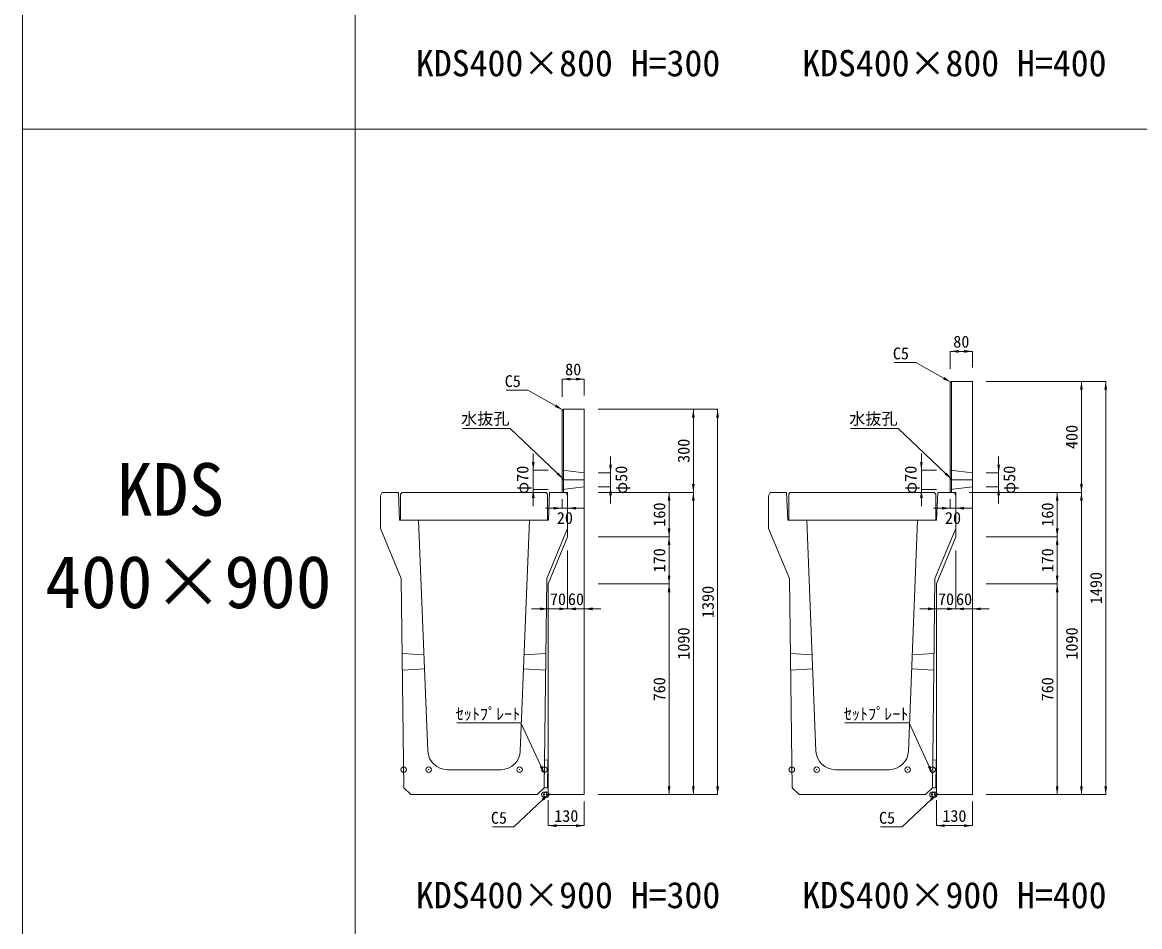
# Model space of a CAD drawing. Units: millimetres at full size, sheet at 1:40. Extents: x 172874 to 199766, y 869448 to 902797.
# Drawn here: x 172874 to 176905, y 872673 to 875934 of the extents above; entities that cross this region are included whole.
import ezdxf
from ezdxf.enums import TextEntityAlignment as Align

# ---------------------------------------------------------------- set-up
doc = ezdxf.new("R2010")
doc.units = ezdxf.units.MM
doc.header["$LTSCALE"] = 40
doc.header["$PDMODE"] = 32
doc.header["$PDSIZE"] = 20
for name, pattern in [('DASHED', [7.5, 6, -1.5]), ('USER1', [28.575, 19.05, -3.175, 3.175, -3.175]), ('USER2', [4.7625, 3.175, -1.5875])]:
    doc.linetypes.add(name, pattern=pattern)
for name, color, linetype, lineweight in [('セットプレート', 3, 'Continuous', 13), ('パネックスKDS', 2, 'Continuous', 13), ('図枠', 5, 'Continuous', 13), ('寸法線', 7, 'Continuous', 13), ('引出線', 4, 'Continuous', 13), ('本体', 2, 'Continuous', 13), ('補助線', 8, 'Continuous', 13)]:
    doc.layers.add(name, color=color, linetype=linetype, lineweight=lineweight)
doc.layers.add('文字', color=7, linetype='Continuous')
doc.styles.add('ＭＳ ゴシック', font='')
doc.styles.get('ＭＳ ゴシック').set_extended_font_data('MS Gothic')

# ---------------------------------------------------------------- blocks, each defined once
blk = doc.blocks.new('filled_arrow')
at = {"color": 0, "linetype": 'Continuous', "lineweight": -2}
blk.add_solid([(7.5, 1.25), (0, 0), (7.5, -1.25)], dxfattribs=at)

msp = doc.modelspace()

# ---------------------------------------------------------------- linework, layer by layer
at = {"layer": 'セットプレート'}
for points in [[(174756.99, 873173.73), (174768.99, 873173.58), (174770.22, 873273.57), (174758.22, 873273.72)], [(176156.99, 873173.73), (176168.99, 873173.58), (176170.22, 873273.57), (176158.22, 873273.72)]]:
    msp.add_lwpolyline(points, close=True, dxfattribs=at)
at = {"layer": 'パネックスKDS'}
for p, q in [((176221.29, 874633.73), (176226.29, 874638.73)), ((176226.29, 874638.73), (176301.29, 874638.73)), ((176301.29, 873148.73), (176301.29, 874638.73)), ((176221.29, 874238.73), (176221.29, 874633.73)), ((174821.29, 874533.73), (174826.29, 874538.73)), ((174821.29, 874238.73), (174821.29, 874533.73)), ((174826.29, 874538.73), (174901.29, 874538.73)), ((174901.29, 873148.73), (174901.29, 874538.73)), ((174821.29, 874238.73), (174841.29, 874238.73)), ((174841.29, 874078.73), (174841.29, 874238.73)), ((176221.29, 874238.73), (176241.29, 874238.73)), ((176241.29, 874078.73), (176241.29, 874238.73)), ((174841.29, 874078.73), (174771.29, 873908.73)), ((176241.29, 874078.73), (176171.29, 873908.73)), ((174771.29, 873153.73), (174771.29, 873908.73)), ((176171.29, 873153.73), (176171.29, 873908.73)), ((174771.29, 873153.73), (174776.29, 873148.73)), ((174776.29, 873148.73), (174901.29, 873148.73)), ((176171.29, 873153.73), (176176.29, 873148.73)), ((176176.29, 873148.73), (176301.29, 873148.73))]:
    msp.add_line(p, q, dxfattribs=at)
at = {"layer": 'パネックスKDS', "lineweight": 5}
for p, q in [((176226.29, 874238.73), (176226.29, 874638.73)), ((174826.29, 874238.73), (174826.29, 874538.73))]:
    msp.add_line(p, q, dxfattribs=at)
at = {"layer": 'パネックスKDS', "linetype": 'DASHED', "lineweight": 9}
for p, q in [((174821.29, 874318.73), (174901.29, 874308.73)), ((176221.29, 874318.73), (176301.29, 874308.73)), ((174821.29, 874248.73), (174901.29, 874258.73)), ((176221.29, 874248.73), (176301.29, 874258.73))]:
    msp.add_line(p, q, dxfattribs=at)
at = {"layer": '図枠'}
for p, q in [((172874.21, 884548.33), (172874.21, 869448.33)), ((174074.21, 884548.33), (174074.21, 869448.33)), ((172874.21, 875548.33), (185274.21, 875548.33)), ((172874.21, 875548.33), (185274.21, 875548.33))]:
    msp.add_line(p, q, dxfattribs=at)
at = {"layer": '寸法線'}
for p, q in [((176221.29, 874747.28), (176301.29, 874747.28)), ((176221.29, 874683.73), (176221.29, 874747.28)), ((176301.29, 874688.73), (176301.29, 874747.28)), ((174821.29, 874647.28), (174901.29, 874647.28)), ((174821.29, 874583.73), (174821.29, 874647.28)), ((174901.29, 874588.73), (174901.29, 874647.28)), ((176351.29, 874638.73), (176782.13, 874638.73)), ((176351.29, 874638.73), (176694.63, 874638.73)), ((176694.63, 874238.73), (176694.63, 874638.73)), ((176782.13, 873148.73), (176782.13, 874638.73)), ((174951.29, 874538.73), (175382.13, 874538.73)), ((174951.29, 874538.73), (175294.63, 874538.73)), ((175294.63, 874238.73), (175294.63, 874538.73)), ((175382.13, 873148.73), (175382.13, 874538.73)), ((174717.22, 874378.73), (174717.22, 874188.73)), ((174995.96, 874368.73), (174995.96, 874198.73)), ((176117.22, 874378.73), (176117.22, 874188.73)), ((176395.96, 874368.73), (176395.96, 874198.73)), ((174771.29, 874318.73), (174717.22, 874318.73)), ((176171.29, 874318.73), (176117.22, 874318.73)), ((174951.29, 874308.73), (174995.96, 874308.73)), ((176351.29, 874308.73), (176395.96, 874308.73)), ((174771.29, 874248.73), (174717.22, 874248.73)), ((174951.29, 874258.73), (174995.96, 874258.73)), ((174951.29, 874238.73), (175294.63, 874238.73)), ((174951.29, 874238.73), (175207.13, 874238.73)), ((174951.29, 874238.73), (175294.63, 874238.73)), ((175207.13, 874238.73), (175207.13, 874078.73)), ((175294.63, 874238.73), (175294.63, 873148.73)), ((176171.29, 874248.73), (176117.22, 874248.73)), ((176291.29, 874238.73), (176694.63, 874238.73)), ((176291.29, 874238.73), (176607.13, 874238.73)), ((176351.29, 874258.73), (176395.96, 874258.73)), ((176351.29, 874238.73), (176694.63, 874238.73)), ((176607.13, 874238.73), (176607.13, 874078.73)), ((176694.63, 874238.73), (176694.63, 873148.73)), ((174821.29, 874213.73), (174821.29, 874181.65)), ((174841.29, 874213.73), (174841.29, 874181.65)), ((176221.29, 874213.73), (176221.29, 874181.65)), ((176241.29, 874213.73), (176241.29, 874181.65)), ((174761.29, 874181.65), (174901.29, 874181.65)), ((176161.29, 874181.65), (176301.29, 874181.65)), ((174951.29, 874078.73), (175207.13, 874078.73)), ((174951.29, 874078.73), (175207.13, 874078.73)), ((175207.13, 874078.73), (175207.13, 873908.73)), ((176351.29, 874078.73), (176607.13, 874078.73)), ((176351.29, 874078.73), (176607.13, 874078.73)), ((176607.13, 874078.73), (176607.13, 873908.73)), ((174841.29, 874028.73), (174841.29, 873818.73)), ((176241.29, 874028.73), (176241.29, 873818.73)), ((174951.29, 873908.73), (175207.13, 873908.73)), ((174951.29, 873908.73), (175207.13, 873908.73)), ((175207.13, 873908.73), (175207.13, 873148.73)), ((176351.29, 873908.73), (176607.13, 873908.73)), ((176351.29, 873908.73), (176607.13, 873908.73)), ((176607.13, 873908.73), (176607.13, 873148.73)), ((174771.29, 873856.99), (174771.29, 873818.73)), ((174841.29, 873858.73), (174841.29, 873818.73)), ((174901.29, 873858.73), (174901.29, 873818.73)), ((176171.29, 873856.99), (176171.29, 873818.73)), ((176241.29, 873858.73), (176241.29, 873818.73)), ((176301.29, 873858.73), (176301.29, 873818.73)), ((174901.29, 873818.73), (174711.29, 873818.73)), ((174781.29, 873818.73), (174961.29, 873818.73)), ((176301.29, 873818.73), (176111.29, 873818.73)), ((176181.29, 873818.73), (176361.29, 873818.73)), ((174951.29, 873148.73), (175382.13, 873148.73)), ((174951.29, 873148.73), (175294.63, 873148.73)), ((174951.29, 873148.73), (175207.13, 873148.73)), ((176351.29, 873148.73), (176782.13, 873148.73)), ((176351.29, 873148.73), (176694.63, 873148.73)), ((176351.29, 873148.73), (176607.13, 873148.73)), ((174771.29, 873128.73), (174771.29, 873036.93)), ((174901.29, 873123.73), (174901.29, 873036.93)), ((176171.29, 873128.73), (176171.29, 873036.93)), ((176301.29, 873123.73), (176301.29, 873036.93)), ((174771.29, 873036.93), (174901.29, 873036.93)), ((176171.29, 873036.93), (176301.29, 873036.93))]:
    msp.add_line(p, q, dxfattribs=at)
at = {"layer": '引出線'}
for points in [[(176223.79, 874636.23), (176097.42, 874707.3), (176019.65, 874707.3)], [(174823.79, 874536.23), (174697.42, 874607.3), (174619.65, 874607.3)], [(174826.29, 874286.23), (174633.83, 874469.68), (174462.09, 874469.68)], [(176226.29, 874286.23), (176033.83, 874469.68), (175862.09, 874469.68)], [(174757.61, 873223.72), (174672.77, 873407.19), (174441.41, 873407.19)], [(176157.61, 873223.72), (176072.77, 873407.19), (175841.41, 873407.19)], [(174773.79, 873151.23), (174647.42, 873032.58), (174569.65, 873032.58)], [(176173.79, 873151.23), (176047.42, 873032.58), (175969.65, 873032.58)]]:
    msp.add_lwpolyline(points, dxfattribs=at)
at = {"layer": '本体'}
for p, q in [((174172.29, 874238.73), (174166.29, 874226.73)), ((174172.29, 874238.73), (174231.29, 874238.73)), ((174231.29, 874238.73), (174235.29, 874138.73)), ((174776.29, 874238.73), (174772.29, 874138.73)), ((174776.29, 874238.73), (174835.29, 874238.73)), ((174835.29, 874238.73), (174841.29, 874226.73)), ((175572.29, 874238.73), (175566.29, 874226.73)), ((175572.29, 874238.73), (175631.29, 874238.73)), ((175631.29, 874238.73), (175635.29, 874138.73)), ((176176.29, 874238.73), (176172.29, 874138.73)), ((176176.29, 874238.73), (176235.29, 874238.73)), ((176235.29, 874238.73), (176241.29, 874226.73)), ((174166.29, 874226.73), (174166.29, 874108.73)), ((174841.29, 874226.73), (174841.29, 874108.73)), ((175566.29, 874226.73), (175566.29, 874108.73)), ((176241.29, 874226.73), (176241.29, 874108.73)), ((174235.29, 874138.73), (174303.79, 874138.73)), ((174303.79, 874138.73), (174337.1, 873305.93)), ((174703.79, 874138.73), (174670.48, 873305.93)), ((174703.79, 874138.73), (174772.29, 874138.73)), ((175635.29, 874138.73), (175703.79, 874138.73)), ((175703.79, 874138.73), (175737.1, 873305.93)), ((176103.79, 874138.73), (176070.48, 873305.93)), ((176103.79, 874138.73), (176172.29, 874138.73)), ((174166.29, 874108.73), (174241.29, 873928.73)), ((174841.29, 874108.73), (174766.29, 873928.73)), ((175566.29, 874108.73), (175641.29, 873928.73)), ((176241.29, 874108.73), (176166.29, 873928.73)), ((174241.29, 873928.73), (174250.59, 873173.73)), ((174766.29, 873928.73), (174756.99, 873173.73)), ((175641.29, 873928.73), (175650.59, 873173.73)), ((176166.29, 873928.73), (176156.99, 873173.73)), ((174407.05, 873238.73), (174600.54, 873238.73)), ((175807.05, 873238.73), (176000.54, 873238.73)), ((174250.59, 873173.73), (174275.9, 873148.73)), ((174275.9, 873148.73), (174731.68, 873148.73)), ((174731.68, 873148.73), (174756.99, 873173.73)), ((175650.59, 873173.73), (175675.9, 873148.73)), ((175675.9, 873148.73), (176131.68, 873148.73)), ((176131.68, 873148.73), (176156.99, 873173.73))]:
    msp.add_line(p, q, dxfattribs=at)
at = {"layer": '本体', "linetype": 'USER2'}
for p, q in [((174244.63, 873657.73), (174323.23, 873652.73)), ((174684.35, 873652.73), (174762.95, 873657.73)), ((175644.63, 873657.73), (175723.23, 873652.73)), ((176084.35, 873652.73), (176162.95, 873657.73)), ((174245.37, 873597.73), (174325.23, 873602.73)), ((174682.35, 873602.73), (174762.21, 873597.73)), ((175645.37, 873597.73), (175725.23, 873602.73)), ((176082.35, 873602.73), (176162.21, 873597.73))]:
    msp.add_line(p, q, dxfattribs=at)
at = {"layer": '本体', "lineweight": 20}
for points in [[(174238.79, 874232.73), (174243.79, 874238.73), (174763.79, 874238.73), (174768.79, 874232.73), (174768.79, 874138.73), (174238.79, 874138.73)], [(175638.79, 874232.73), (175643.79, 874238.73), (176163.79, 874238.73), (176168.79, 874232.73), (176168.79, 874138.73), (175638.79, 874138.73)]]:
    msp.add_lwpolyline(points, close=True, dxfattribs=at)
at = {"layer": '本体'}
for centre, start, end in [((174407.05, 873308.73), 182.29061, 270), ((174600.54, 873308.73), 270, 357.70939), ((175807.05, 873308.73), 182.29061, 270), ((176000.54, 873308.73), 270, 357.70939)]:
    msp.add_arc(centre, 70, start, end, dxfattribs=at)
at = {"layer": '補助線', "linetype": 'USER1'}
for p, q in [((174821.29, 874283.73), (174901.29, 874283.73)), ((176221.29, 874283.73), (176301.29, 874283.73))]:
    msp.add_line(p, q, dxfattribs=at)
at = {"layer": '補助線'}
for p in [(174249.79, 873238.73), (174339.79, 873238.73), (174667.79, 873238.73), (174757.79, 873238.73), (175649.79, 873238.73), (175739.79, 873238.73), (176067.79, 873238.73), (176157.79, 873238.73), (174757.29, 873148.73), (174764.29, 873148.73), (174764.29, 873148.73), (176157.29, 873148.73), (176164.29, 873148.73), (176164.29, 873148.73)]:
    msp.add_point(p, dxfattribs=at)

# ---------------------------------------------------------------- block references
at = {"layer": '寸法線', "xscale": 4, "yscale": 4}
for p in [(176221.29, 874747.28), (174821.29, 874647.28), (174841.29, 874181.65), (176241.29, 874181.65), (174841.29, 873818.73), (174901.29, 873818.73), (176241.29, 873818.73), (176301.29, 873818.73), (174771.29, 873036.93), (176171.29, 873036.93)]:
    msp.add_blockref('filled_arrow', p, dxfattribs=at)
for p, rotation in [((176301.29, 874747.28), 180), ((174901.29, 874647.28), 180), ((176694.63, 874638.73), 270), ((176782.13, 874638.73), 270), ((175294.63, 874538.73), 270), ((175382.13, 874538.73), 270), ((174717.22, 874318.73), 90), ((174995.96, 874308.73), 90), ((176117.22, 874318.73), 90), ((176395.96, 874308.73), 90), ((174717.22, 874248.73), 270), ((174995.96, 874258.73), 270), ((175207.13, 874238.73), 270), ((175294.63, 874238.73), 90), ((175294.63, 874238.73), 270), ((176117.22, 874248.73), 270), ((176395.96, 874258.73), 270), ((176607.13, 874238.73), 270), ((176694.63, 874238.73), 90), ((176694.63, 874238.73), 270), ((174821.29, 874181.65), 180), ((176221.29, 874181.65), 180), ((175207.13, 874078.73), 90), ((175207.13, 874078.73), 270), ((176607.13, 874078.73), 90), ((176607.13, 874078.73), 270), ((175207.13, 873908.73), 90), ((176607.13, 873908.73), 90), ((175207.13, 873908.73), 270), ((176607.13, 873908.73), 270), ((174771.29, 873818.73), 180), ((174841.29, 873818.73), 180), ((176171.29, 873818.73), 180), ((176241.29, 873818.73), 180), ((175207.13, 873148.73), 90), ((175294.63, 873148.73), 90), ((175382.13, 873148.73), 90), ((176607.13, 873148.73), 90), ((176694.63, 873148.73), 90), ((176782.13, 873148.73), 90), ((174901.29, 873036.93), 180), ((176301.29, 873036.93), 180)]:
    msp.add_blockref('filled_arrow', p, dxfattribs=dict(at, rotation=rotation))
at = {"layer": '引出線', "xscale": 4, "yscale": 4}
for p, rotation in [((176223.79, 874636.23), 150.6), ((174823.79, 874536.23), 150.6), ((174826.29, 874286.23), 136.4), ((176226.29, 874286.23), 136.4), ((174757.61, 873223.72), 114.8), ((176157.61, 873223.72), 114.8), ((174773.79, 873151.23), 223.2), ((176173.79, 873151.23), 223.2)]:
    msp.add_blockref('filled_arrow', p, dxfattribs=dict(at, rotation=rotation))

# ---------------------------------------------------------------- texts
at = {"layer": '寸法線', "style": 'ＭＳ ゴシック'}
for s, p in [('80', (176261.29, 874782.28)), ('80', (174861.29, 874682.28)), ('20', (174831.29, 874146.65)), ('20', (176231.29, 874146.65)), ('70', (174806.29, 873853.73)), ('60', (174871.29, 873853.73)), ('70', (176206.29, 873853.73)), ('60', (176271.29, 873853.73)), ('130', (174836.29, 873071.93)), ('130', (176236.29, 873071.93))]:
    msp.add_text(s, height=42.72, dxfattribs=at).set_placement(p, align=Align.MIDDLE_CENTER)
for s, p in [('400', (176659.63, 874438.73)), ('300', (175259.63, 874388.73)), ('φ70', (174678.56, 874283.73)), ('φ50', (175034.62, 874283.73)), ('φ70', (176078.56, 874283.73)), ('φ50', (176434.62, 874283.73)), ('160', (175172.13, 874158.73)), ('160', (176572.13, 874158.73)), ('170', (175172.13, 873993.73)), ('170', (176572.13, 873993.73)), ('1490', (176747.13, 873893.73)), ('1390', (175347.13, 873843.73)), ('1090', (175259.63, 873693.73)), ('1090', (176659.63, 873693.73)), ('760', (175172.13, 873528.73)), ('760', (176572.13, 873528.73))]:
    msp.add_text(s, height=42.72, rotation=90, dxfattribs=at).set_placement(p, align=Align.MIDDLE_CENTER)
at = {"layer": '引出線', "style": 'ＭＳ ゴシック'}
for s, p in [('C5', (176072.42, 874761.3)), ('C5', (174672.42, 874661.3)), ('水抜孔', (174631.58, 874525.96)), ('水抜孔', (176031.58, 874525.96)), ('ｾｯﾄﾌﾟﾚｰﾄ', (174670.52, 873461.19)), ('ｾｯﾄﾌﾟﾚｰﾄ', (176070.52, 873461.19)), ('C5', (174622.42, 873086.58)), ('C5', (176022.42, 873086.58))]:
    msp.add_text(s, height=42.72, dxfattribs=at).set_placement(p, align=Align.TOP_RIGHT)
at = {"layer": '文字', "style": 'ＭＳ ゴシック'}
for s, p in [('KDS400×800 H=300', (174293.87, 875710.66)), ('KDS400×800 H=400', (175687.24, 875710.66)), ('KDS400×900 H=300', (174293.87, 872710.66)), ('KDS400×900 H=400', (175687.24, 872710.66))]:
    msp.add_text(s, height=94.94, dxfattribs=at).set_placement(p, align=Align.BOTTOM_LEFT)
for s, p in [('KDS ', (173215.21, 874344.5)), ('400×900', (172956.21, 874011.16))]:
    msp.add_text(s, height=189.9, dxfattribs=at).set_placement(p, align=Align.TOP_LEFT)

doc.saveas('drawing.dxf')
